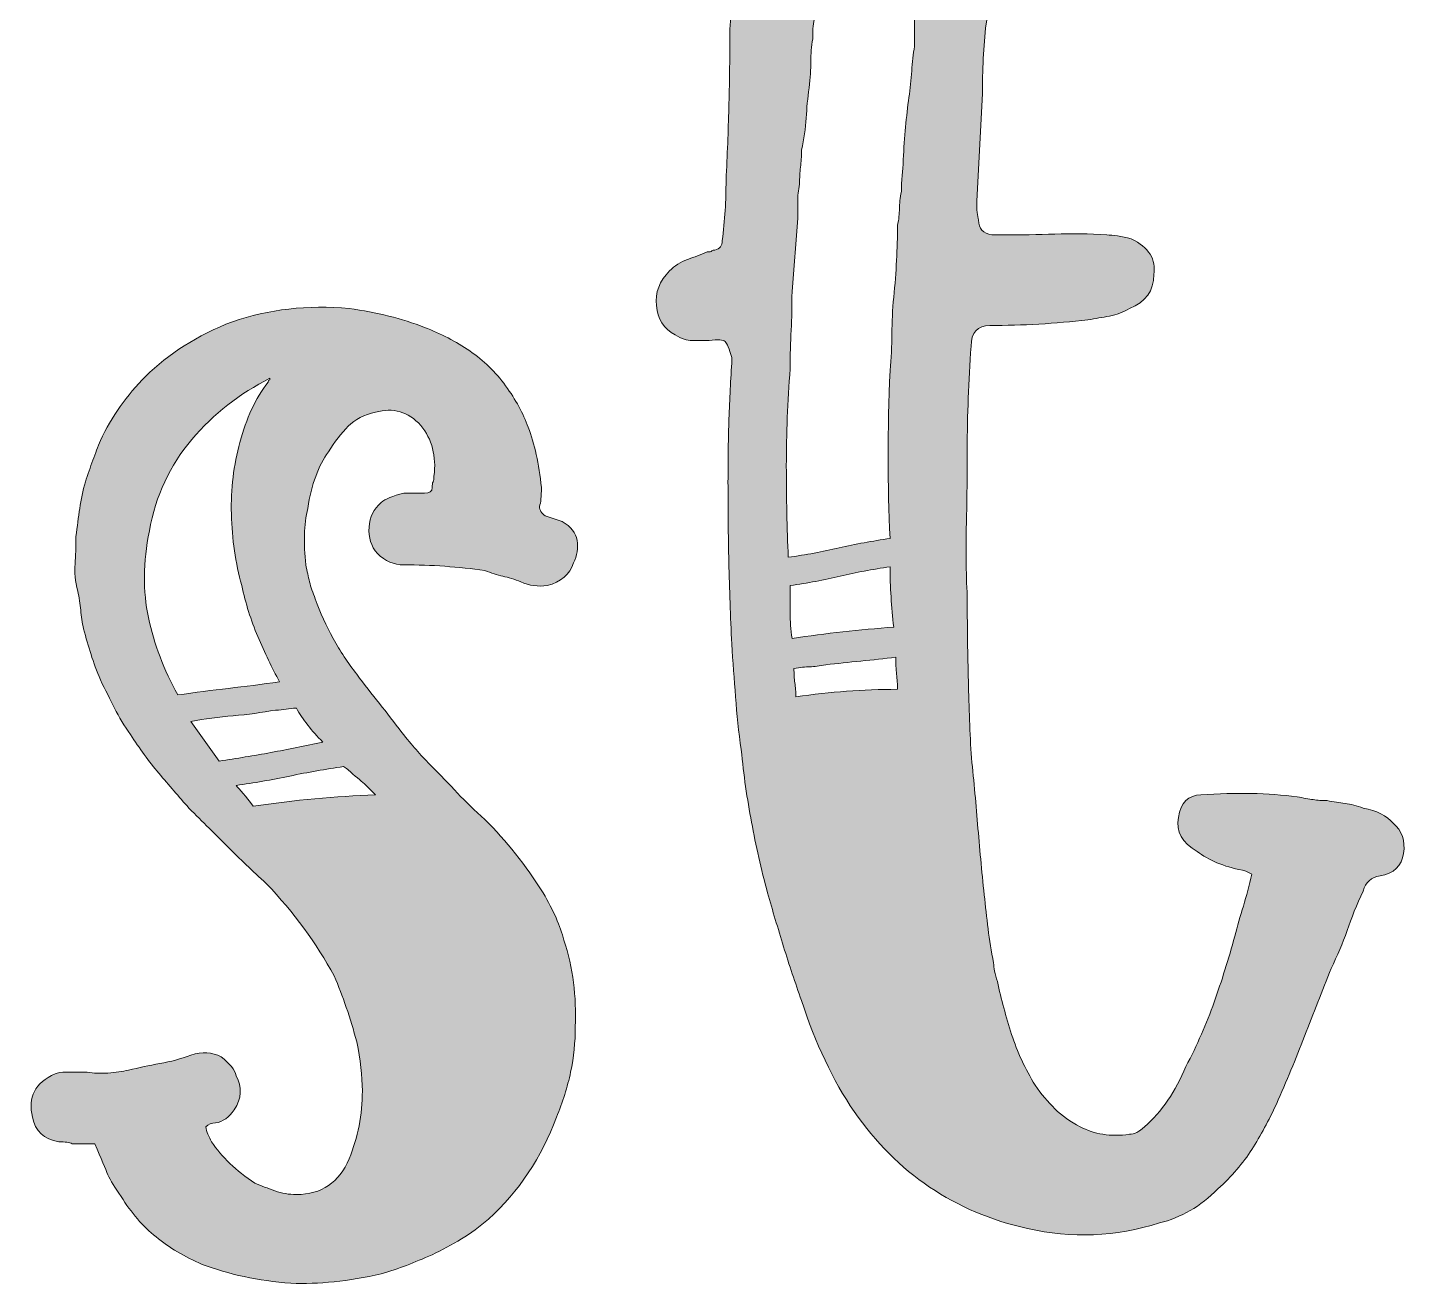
# Model space of a CAD drawing. Header units: inches. Extents: x 177 to 903, y -938 to -141.
# Drawn here: x 381.9 to 493.6, y -587.3 to -485.5 of the extents above; entities that cross this region are included whole.
import ezdxf

# ---------------------------------------------------------------- set-up
doc = ezdxf.new("R2010")
doc.units = ezdxf.units.IN
doc.header["$MEASUREMENT"] = 0
doc.layers.add('Layer 1', color=7, linetype='Continuous')

# ---------------------------------------------------------------- blocks, each defined once
blk = doc.blocks.new('block 3')
at = {"layer": 'Layer 1', "true_color": 0xffffff}
h = blk.add_hatch(color=7, dxfattribs=at)
h.dxf.hatch_style = 2
edge = h.paths.add_edge_path()
edge.add_spline(control_points=[(490.16, -548.74), (491.27, -548.94), (492.09, -549.35), (492.6, -549.96), (493.31, -550.57), (493.59, -551.39), (493.44, -552.41), (493.29, -553.43), (492.65, -554.04), (491.53, -554.24), (490.82, -554.34), (490.36, -554.75), (490.16, -555.46), (489.64, -556.58), (489.21, -557.65), (488.86, -558.67), (488.5, -559.69), (488.07, -560.71), (487.56, -561.73), (486.84, -563.56), (486.13, -565.39), (485.42, -567.23), (484.7, -569.06), (483.94, -570.9), (483.13, -572.73), (482.51, -574.05), (481.85, -575.28), (481.14, -576.4), (480.43, -577.52), (479.51, -578.59), (478.39, -579.61), (476.96, -581.03), (475.38, -581.95), (473.65, -582.36), (470.08, -583.48), (466.52, -583.63), (462.95, -582.82), (457.04, -581.49), (452.36, -578.33), (448.9, -573.34), (447.16, -570.8), (445.74, -567.79), (444.62, -564.32), (444.11, -562.9), (443.62, -561.45), (443.17, -559.97), (442.71, -558.49), (442.27, -557.04), (441.87, -555.61), (441.35, -553.68), (440.92, -551.77), (440.57, -549.88), (440.21, -548), (439.93, -546.04), (439.73, -544), (439.52, -542.57), (439.37, -541.15), (439.27, -539.72), (439.16, -538.3), (439.06, -536.87), (438.96, -535.44), (438.86, -533.2), (438.78, -530.99), (438.73, -528.8), (438.68, -526.61), (438.66, -524.44), (438.66, -522.3), (438.66, -520.67), (438.68, -519.07), (438.73, -517.49), (438.78, -515.91), (438.86, -514.3), (438.96, -512.67), (438.96, -512.67), (438.96, -512.21), (438.96, -512.21), (438.76, -511.5), (438.58, -511.07), (438.43, -510.92), (438.27, -510.76), (437.84, -510.74), (437.13, -510.84), (436.62, -510.84), (436.16, -510.84), (435.75, -510.84), (435.35, -510.84), (434.89, -510.69), (434.38, -510.38), (433.46, -509.87), (432.95, -509.08), (432.85, -508.01), (432.75, -506.94), (433.1, -506), (433.92, -505.19), (434.33, -504.78), (434.81, -504.47), (435.37, -504.27), (435.93, -504.07), (436.47, -503.86), (436.98, -503.66), (437.18, -503.66), (437.31, -503.63), (437.36, -503.58), (437.41, -503.53), (437.48, -503.51), (437.59, -503.51), (437.99, -503.4), (438.2, -503.15), (438.2, -502.74), (438.3, -501.93), (438.38, -501.11), (438.43, -500.29), (438.48, -499.48), (438.5, -498.67), (438.5, -497.85), (438.6, -495.81), (438.68, -493.85), (438.73, -491.97), (438.78, -490.08), (438.81, -488.12), (438.81, -486.08), (438.81, -485.57), (438.83, -485.12), (438.89, -484.71), (438.94, -484.3), (439.01, -483.84), (439.12, -483.33), (439.12, -482.82), (439.09, -482.52), (439.04, -482.42), (438.99, -482.32), (438.71, -482.16), (438.2, -481.96), (437.79, -481.76), (437.48, -481.55), (437.28, -481.35), (436.77, -481.14), (436.52, -480.89), (436.52, -480.58), (436.31, -479.77), (436.19, -478.98), (436.13, -478.21), (436.08, -477.45), (436.26, -476.66), (436.67, -475.85), (437.08, -474.93), (437.89, -474.42), (439.12, -474.32), (440.54, -474.22), (441.99, -474.06), (443.47, -473.86), (444.95, -473.66), (446.4, -473.45), (447.83, -473.25), (448.84, -473.04), (449.86, -472.89), (450.88, -472.79), (451.9, -472.69), (452.97, -472.54), (454.09, -472.33), (454.8, -472.13), (455.49, -472), (456.15, -471.95), (456.82, -471.9), (457.5, -471.82), (458.22, -471.72), (458.83, -471.72), (459.46, -471.72), (460.13, -471.72), (460.79, -471.72), (461.43, -471.67), (462.04, -471.57), (463.67, -471.57), (464.58, -472.48), (464.79, -474.32), (464.79, -475.13), (464.74, -475.74), (464.63, -476.15), (464.23, -477.48), (463.21, -478.24), (461.58, -478.44), (461.07, -478.55), (460.79, -478.65), (460.74, -478.75), (460.69, -478.85), (460.61, -479.16), (460.51, -479.67), (460.51, -479.67), (459.59, -485.17), (459.59, -485.17), (459.49, -486.08), (459.41, -487.03), (459.36, -487.99), (459.31, -488.96), (459.29, -489.9), (459.29, -490.82), (459.29, -490.82), (458.83, -499.53), (458.83, -499.53), (458.83, -500.25), (458.88, -500.75), (458.98, -501.06), (458.98, -501.77), (459.34, -502.18), (460.05, -502.28), (460.05, -502.28), (460.97, -502.28), (460.97, -502.28), (462.39, -502.28), (463.79, -502.26), (465.17, -502.21), (466.55, -502.16), (467.94, -502.18), (469.37, -502.28), (469.88, -502.28), (470.54, -502.38), (471.36, -502.59), (472.78, -503.3), (473.4, -504.27), (473.19, -505.49), (473.19, -506.82), (472.53, -507.73), (471.21, -508.24), (470.7, -508.55), (470.16, -508.75), (469.6, -508.85), (469.04, -508.96), (468.46, -509.06), (467.84, -509.16), (465.19, -509.46), (462.55, -509.62), (459.9, -509.62), (458.88, -509.62), (458.37, -510.18), (458.37, -511.3), (458.27, -512.73), (458.19, -514.13), (458.14, -515.5), (458.09, -516.88), (458.06, -518.28), (458.06, -519.7), (458.06, -521.74), (458.04, -523.73), (457.99, -525.66), (457.93, -527.6), (457.96, -529.59), (458.06, -531.62), (458.06, -533.76), (458.09, -535.9), (458.14, -538.04), (458.19, -540.18), (458.27, -542.27), (458.37, -544.31), (458.57, -546.24), (458.75, -548.15), (458.9, -550.04), (459.06, -551.92), (459.23, -553.83), (459.44, -555.77), (459.54, -556.68), (459.64, -557.6), (459.75, -558.52), (459.85, -559.43), (460, -560.35), (460.2, -561.27), (460.2, -561.68), (460.3, -562.19), (460.51, -562.8), (460.81, -564.22), (461.2, -565.65), (461.66, -567.08), (462.11, -568.5), (462.75, -569.88), (463.57, -571.2), (464.07, -571.92), (464.61, -572.55), (465.17, -573.11), (465.73, -573.67), (466.42, -574.16), (467.23, -574.56), (468.35, -575.18), (469.68, -575.38), (471.21, -575.18), (471.61, -575.18), (472.02, -574.97), (472.43, -574.56), (473.85, -573.34), (474.97, -571.71), (475.79, -569.67), (476.71, -567.94), (477.47, -566.21), (478.08, -564.48), (478.69, -562.75), (479.25, -560.96), (479.76, -559.13), (479.97, -558.31), (480.2, -557.5), (480.45, -556.68), (480.7, -555.87), (480.93, -555), (481.14, -554.09), (480.73, -553.88), (480.47, -553.78), (480.37, -553.78), (478.85, -553.47), (477.62, -552.97), (476.71, -552.25), (475.49, -551.54), (474.97, -550.62), (475.18, -549.5), (475.38, -548.28), (475.99, -547.67), (477.01, -547.67), (479.86, -547.46), (482.46, -547.52), (484.81, -547.82), (485.32, -547.92), (485.75, -548), (486.11, -548.05), (486.46, -548.1), (486.84, -548.13), (487.25, -548.13), (487.76, -548.23), (488.24, -548.31), (488.7, -548.36), (489.16, -548.41), (489.64, -548.53), (490.16, -548.74)], knot_values=[0, 0, 0, 0, 1, 1, 1, 2, 2, 2, 3, 3, 3, 4, 4, 4, 5, 5, 5, 6, 6, 6, 7, 7, 7, 8, 8, 8, 9, 9, 9, 10, 10, 10, 11, 11, 11, 12, 12, 12, 13, 13, 13, 14, 14, 14, 15, 15, 15, 16, 16, 16, 17, 17, 17, 18, 18, 18, 19, 19, 19, 20, 20, 20, 21, 21, 21, 22, 22, 22, 23, 23, 23, 24, 24, 24, 25, 25, 25, 26, 26, 26, 27, 27, 27, 28, 28, 28, 29, 29, 29, 30, 30, 30, 31, 31, 31, 32, 32, 32, 33, 33, 33, 34, 34, 34, 35, 35, 35, 36, 36, 36, 37, 37, 37, 38, 38, 38, 39, 39, 39, 40, 40, 40, 41, 41, 41, 42, 42, 42, 43, 43, 43, 44, 44, 44, 45, 45, 45, 46, 46, 46, 47, 47, 47, 48, 48, 48, 49, 49, 49, 50, 50, 50, 51, 51, 51, 52, 52, 52, 53, 53, 53, 54, 54, 54, 55, 55, 55, 56, 56, 56, 57, 57, 57, 58, 58, 58, 59, 59, 59, 60, 60, 60, 61, 61, 61, 62, 62, 62, 63, 63, 63, 64, 64, 64, 65, 65, 65, 66, 66, 66, 67, 67, 67, 68, 68, 68, 69, 69, 69, 70, 70, 70, 71, 71, 71, 72, 72, 72, 73, 73, 73, 74, 74, 74, 75, 75, 75, 76, 76, 76, 77, 77, 77, 78, 78, 78, 79, 79, 79, 80, 80, 80, 81, 81, 81, 82, 82, 82, 83, 83, 83, 84, 84, 84, 85, 85, 85, 86, 86, 86, 87, 87, 87, 88, 88, 88, 89, 89, 89, 90, 90, 90, 91, 91, 91, 92, 92, 92, 93, 93, 93, 94, 94, 94, 95, 95, 95, 96, 96, 96, 97, 97, 97, 98, 98, 98, 99, 99, 99, 100, 100, 100, 101, 101, 101, 102, 102, 102, 103, 103, 103, 104, 104, 104, 105, 105, 105, 106, 106, 106, 107, 107, 107, 108, 108, 108, 109, 109, 109, 109], degree=3, periodic=1)
edge = h.paths.add_edge_path()
edge.add_spline(control_points=[(453.94, -480.89), (453.94, -480.89), (450.27, -480.89), (450.27, -480.89), (449.45, -480.99), (448.69, -481.09), (447.98, -481.19), (447.26, -481.3), (446.5, -481.45), (445.69, -481.65), (445.69, -481.65), (445.69, -483.33), (445.69, -483.33), (445.69, -483.33), (445.69, -484.71), (445.69, -484.71), (445.58, -485.02), (445.53, -485.57), (445.53, -486.39), (445.43, -487), (445.38, -487.61), (445.38, -488.22), (445.38, -488.84), (445.33, -489.55), (445.23, -490.36), (445.12, -491.18), (445.05, -491.99), (445, -492.81), (444.95, -493.63), (444.82, -494.49), (444.62, -495.41), (444.62, -495.92), (444.59, -496.38), (444.54, -496.78), (444.49, -497.19), (444.46, -497.65), (444.46, -498.16), (444.36, -498.67), (444.31, -499.13), (444.31, -499.53), (444.31, -499.94), (444.31, -500.4), (444.31, -500.91), (444.31, -500.91), (443.85, -506.87), (443.85, -506.87), (443.85, -507.99), (443.83, -509.03), (443.78, -510), (443.72, -510.97), (443.7, -512.01), (443.7, -513.13), (443.49, -515.78), (443.39, -518.4), (443.39, -521), (443.39, -523.6), (443.44, -526.07), (443.55, -528.41), (444.97, -528.21), (446.35, -527.95), (447.67, -527.65), (449, -527.34), (450.37, -527.09), (451.8, -526.88), (451.59, -522.61), (451.59, -518.07), (451.8, -513.28), (451.9, -512.27), (451.95, -511.27), (451.95, -510.31), (451.95, -509.34), (452, -508.35), (452.1, -507.33), (452.2, -506.31), (452.28, -505.31), (452.33, -504.34), (452.38, -503.38), (452.41, -502.44), (452.41, -501.52), (452.51, -501.01), (452.56, -500.55), (452.56, -500.14), (452.56, -499.74), (452.61, -499.28), (452.72, -498.77), (452.72, -498.26), (452.74, -497.8), (452.79, -497.39), (452.84, -496.99), (452.87, -496.58), (452.87, -496.17), (452.97, -494.34), (453.12, -492.65), (453.33, -491.13), (453.43, -490.41), (453.5, -489.7), (453.56, -488.99), (453.61, -488.28), (453.68, -487.61), (453.79, -487), (453.79, -487), (453.79, -485.17), (453.79, -485.17), (453.79, -484.86), (453.81, -484.58), (453.86, -484.33), (453.91, -484.07), (453.94, -483.84), (453.94, -483.64), (453.94, -483.64), (453.94, -480.89), (453.94, -480.89)], knot_values=[0, 0, 0, 0, 1, 1, 1, 2, 2, 2, 3, 3, 3, 4, 4, 4, 5, 5, 5, 6, 6, 6, 7, 7, 7, 8, 8, 8, 9, 9, 9, 10, 10, 10, 11, 11, 11, 12, 12, 12, 13, 13, 13, 14, 14, 14, 15, 15, 15, 16, 16, 16, 17, 17, 17, 18, 18, 18, 19, 19, 19, 20, 20, 20, 21, 21, 21, 22, 22, 22, 23, 23, 23, 24, 24, 24, 25, 25, 25, 26, 26, 26, 27, 27, 27, 28, 28, 28, 29, 29, 29, 30, 30, 30, 31, 31, 31, 32, 32, 32, 33, 33, 33, 34, 34, 34, 35, 35, 35, 36, 36, 36, 37, 37, 37, 37], degree=3, periodic=1)
edge = h.paths.add_edge_path()
edge.add_spline(control_points=[(443.7, -530.7), (443.7, -531.52), (443.7, -532.26), (443.7, -532.92), (443.7, -533.59), (443.75, -534.27), (443.85, -534.98), (446.6, -534.58), (449.35, -534.27), (452.1, -534.07), (452, -533.25), (451.93, -532.44), (451.88, -531.62), (451.82, -530.81), (451.8, -529.99), (451.8, -529.18), (450.37, -529.38), (449.02, -529.64), (447.75, -529.94), (446.47, -530.25), (445.12, -530.5), (443.7, -530.7)], knot_values=[0, 0, 0, 0, 1, 1, 1, 2, 2, 2, 3, 3, 3, 4, 4, 4, 5, 5, 5, 6, 6, 6, 7, 7, 7, 7], degree=3, periodic=1)
edge = h.paths.add_edge_path()
edge.add_spline(control_points=[(444.16, -539.72), (445.58, -539.52), (446.96, -539.37), (448.28, -539.26), (449.61, -539.16), (450.98, -539.11), (452.41, -539.11), (452.41, -538.71), (452.38, -538.3), (452.33, -537.89), (452.28, -537.48), (452.26, -537.02), (452.26, -536.51), (451.34, -536.62), (450.4, -536.72), (449.43, -536.82), (448.46, -536.92), (447.52, -537.02), (446.6, -537.12), (446.09, -537.23), (445.66, -537.28), (445.3, -537.28), (444.95, -537.28), (444.51, -537.33), (444.01, -537.43), (444.01, -537.84), (444.03, -538.22), (444.08, -538.58), (444.13, -538.93), (444.16, -539.32), (444.16, -539.72)], knot_values=[0, 0, 0, 0, 1, 1, 1, 2, 2, 2, 3, 3, 3, 4, 4, 4, 5, 5, 5, 6, 6, 6, 7, 7, 7, 8, 8, 8, 9, 9, 9, 10, 10, 10, 10], degree=3, periodic=1)
h = blk.add_hatch(color=7, dxfattribs=at)
h.dxf.hatch_style = 2
edge = h.paths.add_edge_path()
edge.add_spline(control_points=[(384.41, -575.78), (383.19, -575.58), (382.47, -574.92), (382.27, -573.8), (381.86, -572.17), (382.47, -571), (384.1, -570.28), (384.31, -570.18), (384.61, -570.13), (385.02, -570.13), (385.02, -570.13), (386.7, -570.13), (386.7, -570.13), (387.21, -570.23), (387.77, -570.26), (388.38, -570.21), (388.99, -570.16), (389.55, -570.08), (390.06, -569.98), (390.88, -569.78), (391.72, -569.6), (392.59, -569.44), (393.45, -569.29), (394.29, -569.06), (395.11, -568.76), (396.02, -568.45), (396.84, -568.5), (397.55, -568.91), (398.26, -569.42), (398.67, -569.93), (398.77, -570.44), (399.28, -571.35), (399.23, -572.27), (398.62, -573.19), (398.21, -573.8), (397.7, -574.16), (397.09, -574.26), (396.79, -574.26), (396.53, -574.36), (396.33, -574.56), (396.33, -574.77), (396.38, -574.97), (396.48, -575.18), (396.58, -575.38), (396.68, -575.58), (396.79, -575.78), (397.6, -577.01), (398.77, -578.13), (400.3, -579.15), (400.81, -579.35), (401.35, -579.55), (401.91, -579.76), (402.47, -579.96), (403.05, -580.06), (403.66, -580.06), (405.7, -580.06), (407.13, -579.09), (407.94, -577.16), (408.65, -575.43), (409.01, -573.6), (409.01, -571.66), (409.01, -570.44), (408.86, -569.12), (408.55, -567.69), (408.04, -565.75), (407.43, -563.97), (406.72, -562.34), (405.29, -559.69), (403.46, -557.2), (401.22, -554.85), (400.1, -553.83), (399.05, -552.84), (398.09, -551.87), (397.12, -550.9), (396.07, -549.86), (394.95, -548.74), (394.14, -547.82), (393.32, -546.88), (392.51, -545.91), (391.69, -544.94), (390.93, -543.9), (390.22, -542.78), (389.71, -542.07), (389.27, -541.35), (388.92, -540.64), (388.56, -539.93), (388.18, -539.16), (387.77, -538.35), (387.47, -537.63), (387.21, -536.95), (387.01, -536.28), (386.8, -535.62), (386.6, -534.93), (386.4, -534.22), (386.29, -533.71), (386.22, -533.2), (386.17, -532.69), (386.11, -532.18), (386.04, -531.67), (385.94, -531.16), (385.73, -530.35), (385.66, -529.61), (385.71, -528.95), (385.76, -528.29), (385.78, -527.55), (385.78, -526.73), (385.89, -525.92), (385.99, -525.15), (386.09, -524.44), (386.19, -523.73), (386.34, -523.02), (386.55, -522.3), (386.75, -521.69), (386.95, -521.1), (387.16, -520.54), (387.36, -519.99), (387.57, -519.45), (387.77, -518.94), (388.69, -517), (389.91, -515.27), (391.44, -513.74), (393.27, -511.91), (395.62, -510.43), (398.47, -509.31), (401.42, -508.3), (404.58, -507.94), (407.94, -508.24), (410.18, -508.55), (412.22, -509.06), (414.06, -509.77), (415.38, -510.28), (416.6, -510.92), (417.72, -511.68), (418.84, -512.44), (419.81, -513.39), (420.63, -514.51), (421.44, -515.63), (422.05, -516.75), (422.46, -517.87), (422.97, -519.2), (423.32, -520.82), (423.53, -522.76), (423.53, -523.47), (423.48, -523.98), (423.38, -524.29), (423.38, -524.59), (423.53, -524.85), (423.84, -525.05), (423.84, -525.05), (425.21, -525.51), (425.21, -525.51), (425.92, -525.92), (426.33, -526.43), (426.43, -527.04), (426.53, -527.65), (426.43, -528.26), (426.13, -528.87), (425.82, -529.79), (425.11, -530.4), (423.99, -530.7), (423.27, -530.81), (422.56, -530.7), (421.85, -530.4), (421.34, -530.2), (420.86, -530.04), (420.4, -529.94), (419.94, -529.84), (419.45, -529.69), (418.95, -529.48), (416.81, -529.18), (414.61, -529.02), (412.37, -529.02), (411.56, -529.02), (410.85, -528.72), (410.23, -528.11), (409.72, -527.5), (409.49, -526.79), (409.55, -525.97), (409.6, -525.15), (409.93, -524.49), (410.54, -523.98), (410.85, -523.68), (411.46, -523.42), (412.37, -523.22), (412.37, -523.22), (414.06, -523.22), (414.06, -523.22), (414.46, -523.22), (414.67, -523.06), (414.67, -522.76), (414.67, -522.56), (414.69, -522.4), (414.74, -522.3), (414.79, -522.2), (414.82, -522.05), (414.82, -521.84), (415.02, -520.21), (414.67, -518.84), (413.75, -517.72), (412.73, -516.6), (411.51, -516.24), (410.08, -516.65), (409.17, -516.85), (408.43, -517.23), (407.87, -517.79), (407.3, -518.35), (406.77, -519.04), (406.26, -519.86), (405.45, -520.98), (404.89, -522.51), (404.58, -524.44), (404.28, -525.77), (404.22, -527.29), (404.43, -529.02), (404.53, -529.54), (404.63, -529.99), (404.73, -530.4), (404.83, -530.81), (404.99, -531.27), (405.19, -531.78), (405.6, -532.9), (406.08, -533.97), (406.64, -534.98), (407.2, -536), (407.84, -536.97), (408.55, -537.89), (409.17, -538.71), (409.78, -539.49), (410.39, -540.26), (411, -541.02), (411.61, -541.81), (412.22, -542.62), (412.63, -543.14), (413.01, -543.59), (413.37, -544), (413.72, -544.41), (414.11, -544.82), (414.51, -545.22), (415.33, -546.04), (416.07, -546.8), (416.73, -547.52), (417.39, -548.23), (418.13, -548.94), (418.95, -549.65), (420.68, -551.39), (422.25, -553.38), (423.68, -555.61), (424.5, -557.04), (425.06, -558.31), (425.36, -559.43), (426.08, -561.68), (426.38, -564.02), (426.28, -566.46), (426.28, -567.69), (426.15, -568.91), (425.9, -570.13), (425.64, -571.35), (425.26, -572.58), (424.75, -573.8), (423.53, -577.06), (421.7, -579.81), (419.25, -582.05), (418.54, -582.66), (417.8, -583.2), (417.04, -583.66), (416.27, -584.11), (415.48, -584.55), (414.67, -584.95), (413.95, -585.26), (413.26, -585.54), (412.6, -585.8), (411.94, -586.05), (411.25, -586.28), (410.54, -586.48), (407.89, -587.09), (405.45, -587.35), (403.21, -587.25), (400.56, -587.04), (398.16, -586.53), (396.02, -585.72), (394.6, -585.11), (393.35, -584.37), (392.28, -583.5), (391.21, -582.64), (390.27, -581.54), (389.45, -580.22), (388.94, -579.5), (388.59, -578.92), (388.38, -578.46), (388.18, -578), (387.82, -577.16), (387.31, -575.94), (387.31, -575.94), (385.48, -575.94), (385.48, -575.94), (385.27, -575.84), (384.92, -575.78), (384.41, -575.78)], knot_values=[0, 0, 0, 0, 1, 1, 1, 2, 2, 2, 3, 3, 3, 4, 4, 4, 5, 5, 5, 6, 6, 6, 7, 7, 7, 8, 8, 8, 9, 9, 9, 10, 10, 10, 11, 11, 11, 12, 12, 12, 13, 13, 13, 14, 14, 14, 15, 15, 15, 16, 16, 16, 17, 17, 17, 18, 18, 18, 19, 19, 19, 20, 20, 20, 21, 21, 21, 22, 22, 22, 23, 23, 23, 24, 24, 24, 25, 25, 25, 26, 26, 26, 27, 27, 27, 28, 28, 28, 29, 29, 29, 30, 30, 30, 31, 31, 31, 32, 32, 32, 33, 33, 33, 34, 34, 34, 35, 35, 35, 36, 36, 36, 37, 37, 37, 38, 38, 38, 39, 39, 39, 40, 40, 40, 41, 41, 41, 42, 42, 42, 43, 43, 43, 44, 44, 44, 45, 45, 45, 46, 46, 46, 47, 47, 47, 48, 48, 48, 49, 49, 49, 50, 50, 50, 51, 51, 51, 52, 52, 52, 53, 53, 53, 54, 54, 54, 55, 55, 55, 56, 56, 56, 57, 57, 57, 58, 58, 58, 59, 59, 59, 60, 60, 60, 61, 61, 61, 62, 62, 62, 63, 63, 63, 64, 64, 64, 65, 65, 65, 66, 66, 66, 67, 67, 67, 68, 68, 68, 69, 69, 69, 70, 70, 70, 71, 71, 71, 72, 72, 72, 73, 73, 73, 74, 74, 74, 75, 75, 75, 76, 76, 76, 77, 77, 77, 78, 78, 78, 79, 79, 79, 80, 80, 80, 81, 81, 81, 82, 82, 82, 83, 83, 83, 84, 84, 84, 85, 85, 85, 86, 86, 86, 87, 87, 87, 88, 88, 88, 89, 89, 89, 90, 90, 90, 91, 91, 91, 92, 92, 92, 93, 93, 93, 94, 94, 94, 95, 95, 95, 96, 96, 96, 97, 97, 97, 98, 98, 98, 99, 99, 99, 99], degree=3, periodic=1)
edge = h.paths.add_edge_path()
edge.add_spline(control_points=[(394.04, -539.57), (395.46, -539.37), (396.84, -539.19), (398.16, -539.03), (399.49, -538.88), (400.86, -538.71), (402.29, -538.5), (401.68, -537.38), (401.09, -536.16), (400.53, -534.83), (399.97, -533.51), (399.54, -532.13), (399.23, -530.7), (398.72, -528.87), (398.44, -526.94), (398.39, -524.9), (398.34, -522.86), (398.57, -520.93), (399.08, -519.09), (399.59, -517.16), (400.35, -515.53), (401.37, -514.2), (401.37, -514.1), (401.4, -514.05), (401.45, -514.05), (401.5, -514.05), (401.52, -514), (401.52, -513.9), (399.08, -515.12), (396.96, -516.78), (395.18, -518.86), (393.4, -520.95), (392.25, -523.42), (391.74, -526.27), (391.23, -528.82), (391.21, -531.16), (391.67, -533.3), (392.13, -535.44), (392.91, -537.53), (394.04, -539.57)], knot_values=[0, 0, 0, 0, 1, 1, 1, 2, 2, 2, 3, 3, 3, 4, 4, 4, 5, 5, 5, 6, 6, 6, 7, 7, 7, 8, 8, 8, 9, 9, 9, 10, 10, 10, 11, 11, 11, 12, 12, 12, 13, 13, 13, 13], degree=3, periodic=1)
edge = h.paths.add_edge_path()
edge.add_spline(control_points=[(397.4, -544.92), (398.82, -544.71), (400.23, -544.49), (401.6, -544.23), (402.98, -543.98), (404.38, -543.69), (405.8, -543.39), (404.89, -542.47), (404.17, -541.55), (403.66, -540.64), (403.36, -540.64), (403.08, -540.66), (402.82, -540.72), (402.57, -540.77), (402.29, -540.79), (401.98, -540.79), (400.86, -541), (399.71, -541.15), (398.54, -541.25), (397.37, -541.35), (396.23, -541.51), (395.11, -541.71), (395.11, -541.71), (397.4, -544.92), (397.4, -544.92)], knot_values=[0, 0, 0, 0, 1, 1, 1, 2, 2, 2, 3, 3, 3, 4, 4, 4, 5, 5, 5, 6, 6, 6, 7, 7, 7, 8, 8, 8, 8], degree=3, periodic=1)
edge = h.paths.add_edge_path()
edge.add_spline(control_points=[(400.15, -548.59), (403.51, -548.08), (406.82, -547.77), (410.08, -547.67), (409.88, -547.46), (409.65, -547.24), (409.39, -546.98), (409.14, -546.73), (408.76, -546.39), (408.25, -545.99), (407.94, -545.68), (407.69, -545.48), (407.48, -545.37), (406.06, -545.58), (404.61, -545.83), (403.13, -546.14), (401.65, -546.45), (400.2, -546.7), (398.77, -546.9), (399.08, -547.21), (399.54, -547.77), (400.15, -548.59)], knot_values=[0, 0, 0, 0, 1, 1, 1, 2, 2, 2, 3, 3, 3, 4, 4, 4, 5, 5, 5, 6, 6, 6, 7, 7, 7, 7], degree=3, periodic=1)
at = {"layer": 'Layer 1', "lineweight": 0}
for points, knots in [([(490.16, -548.74), (491.27, -548.94), (492.09, -549.35), (492.6, -549.96), (493.31, -550.57), (493.59, -551.39), (493.44, -552.41), (493.29, -553.43), (492.65, -554.04), (491.53, -554.24), (490.82, -554.34), (490.36, -554.75), (490.16, -555.46), (489.64, -556.58), (489.21, -557.65), (488.86, -558.67), (488.5, -559.69), (488.07, -560.71), (487.56, -561.73), (486.84, -563.56), (486.13, -565.39), (485.42, -567.23), (484.7, -569.06), (483.94, -570.9), (483.13, -572.73), (482.51, -574.05), (481.85, -575.28), (481.14, -576.4), (480.43, -577.52), (479.51, -578.59), (478.39, -579.61), (476.96, -581.03), (475.38, -581.95), (473.65, -582.36), (470.08, -583.48), (466.52, -583.63), (462.95, -582.82), (457.04, -581.49), (452.36, -578.33), (448.9, -573.34), (447.16, -570.8), (445.74, -567.79), (444.62, -564.32), (444.11, -562.9), (443.62, -561.45), (443.17, -559.97), (442.71, -558.49), (442.27, -557.04), (441.87, -555.61), (441.35, -553.68), (440.92, -551.77), (440.57, -549.88), (440.21, -548), (439.93, -546.04), (439.73, -544), (439.52, -542.57), (439.37, -541.15), (439.27, -539.72), (439.16, -538.3), (439.06, -536.87), (438.96, -535.44), (438.86, -533.2), (438.78, -530.99), (438.73, -528.8), (438.68, -526.61), (438.66, -524.44), (438.66, -522.3), (438.66, -520.67), (438.68, -519.07), (438.73, -517.49), (438.78, -515.91), (438.86, -514.3), (438.96, -512.67), (438.96, -512.67), (438.96, -512.21), (438.96, -512.21), (438.76, -511.5), (438.58, -511.07), (438.43, -510.92), (438.27, -510.76), (437.84, -510.74), (437.13, -510.84), (436.62, -510.84), (436.16, -510.84), (435.75, -510.84), (435.35, -510.84), (434.89, -510.69), (434.38, -510.38), (433.46, -509.87), (432.95, -509.08), (432.85, -508.01), (432.75, -506.94), (433.1, -506), (433.92, -505.19), (434.33, -504.78), (434.81, -504.47), (435.37, -504.27), (435.93, -504.07), (436.47, -503.86), (436.98, -503.66), (437.18, -503.66), (437.31, -503.63), (437.36, -503.58), (437.41, -503.53), (437.48, -503.51), (437.59, -503.51), (437.99, -503.4), (438.2, -503.15), (438.2, -502.74), (438.3, -501.93), (438.38, -501.11), (438.43, -500.29), (438.48, -499.48), (438.5, -498.67), (438.5, -497.85), (438.6, -495.81), (438.68, -493.85), (438.73, -491.97), (438.78, -490.08), (438.81, -488.12), (438.81, -486.08), (438.81, -485.57), (438.83, -485.12), (438.89, -484.71), (438.94, -484.3), (439.01, -483.84), (439.12, -483.33), (439.12, -482.82), (439.09, -482.52), (439.04, -482.42), (438.99, -482.32), (438.71, -482.16), (438.2, -481.96), (437.79, -481.76), (437.48, -481.55), (437.28, -481.35), (436.77, -481.14), (436.52, -480.89), (436.52, -480.58), (436.31, -479.77), (436.19, -478.98), (436.13, -478.21), (436.08, -477.45), (436.26, -476.66), (436.67, -475.85), (437.08, -474.93), (437.89, -474.42), (439.12, -474.32), (440.54, -474.22), (441.99, -474.06), (443.47, -473.86), (444.95, -473.66), (446.4, -473.45), (447.83, -473.25), (448.84, -473.04), (449.86, -472.89), (450.88, -472.79), (451.9, -472.69), (452.97, -472.54), (454.09, -472.33), (454.8, -472.13), (455.49, -472), (456.15, -471.95), (456.82, -471.9), (457.5, -471.82), (458.22, -471.72), (458.83, -471.72), (459.46, -471.72), (460.13, -471.72), (460.79, -471.72), (461.43, -471.67), (462.04, -471.57), (463.67, -471.57), (464.58, -472.48), (464.79, -474.32), (464.79, -475.13), (464.74, -475.74), (464.63, -476.15), (464.23, -477.48), (463.21, -478.24), (461.58, -478.44), (461.07, -478.55), (460.79, -478.65), (460.74, -478.75), (460.69, -478.85), (460.61, -479.16), (460.51, -479.67), (460.51, -479.67), (459.59, -485.17), (459.59, -485.17), (459.49, -486.08), (459.41, -487.03), (459.36, -487.99), (459.31, -488.96), (459.29, -489.9), (459.29, -490.82), (459.29, -490.82), (458.83, -499.53), (458.83, -499.53), (458.83, -500.25), (458.88, -500.75), (458.98, -501.06), (458.98, -501.77), (459.34, -502.18), (460.05, -502.28), (460.05, -502.28), (460.97, -502.28), (460.97, -502.28), (462.39, -502.28), (463.79, -502.26), (465.17, -502.21), (466.55, -502.16), (467.94, -502.18), (469.37, -502.28), (469.88, -502.28), (470.54, -502.38), (471.36, -502.59), (472.78, -503.3), (473.4, -504.27), (473.19, -505.49), (473.19, -506.82), (472.53, -507.73), (471.21, -508.24), (470.7, -508.55), (470.16, -508.75), (469.6, -508.85), (469.04, -508.96), (468.46, -509.06), (467.84, -509.16), (465.19, -509.46), (462.55, -509.62), (459.9, -509.62), (458.88, -509.62), (458.37, -510.18), (458.37, -511.3), (458.27, -512.73), (458.19, -514.13), (458.14, -515.5), (458.09, -516.88), (458.06, -518.28), (458.06, -519.7), (458.06, -521.74), (458.04, -523.73), (457.99, -525.66), (457.93, -527.6), (457.96, -529.59), (458.06, -531.62), (458.06, -533.76), (458.09, -535.9), (458.14, -538.04), (458.19, -540.18), (458.27, -542.27), (458.37, -544.31), (458.57, -546.24), (458.75, -548.15), (458.9, -550.04), (459.06, -551.92), (459.23, -553.83), (459.44, -555.77), (459.54, -556.68), (459.64, -557.6), (459.75, -558.52), (459.85, -559.43), (460, -560.35), (460.2, -561.27), (460.2, -561.68), (460.3, -562.19), (460.51, -562.8), (460.81, -564.22), (461.2, -565.65), (461.66, -567.08), (462.11, -568.5), (462.75, -569.88), (463.57, -571.2), (464.07, -571.92), (464.61, -572.55), (465.17, -573.11), (465.73, -573.67), (466.42, -574.16), (467.23, -574.56), (468.35, -575.18), (469.68, -575.38), (471.21, -575.18), (471.61, -575.18), (472.02, -574.97), (472.43, -574.56), (473.85, -573.34), (474.97, -571.71), (475.79, -569.67), (476.71, -567.94), (477.47, -566.21), (478.08, -564.48), (478.69, -562.75), (479.25, -560.96), (479.76, -559.13), (479.97, -558.31), (480.2, -557.5), (480.45, -556.68), (480.7, -555.87), (480.93, -555), (481.14, -554.09), (480.73, -553.88), (480.47, -553.78), (480.37, -553.78), (478.85, -553.47), (477.62, -552.97), (476.71, -552.25), (475.49, -551.54), (474.97, -550.62), (475.18, -549.5), (475.38, -548.28), (475.99, -547.67), (477.01, -547.67), (479.86, -547.46), (482.46, -547.52), (484.81, -547.82), (485.32, -547.92), (485.75, -548), (486.11, -548.05), (486.46, -548.1), (486.84, -548.13), (487.25, -548.13), (487.76, -548.23), (488.24, -548.31), (488.7, -548.36), (489.16, -548.41), (489.64, -548.53), (490.16, -548.74)], [0, 0, 0, 0, 1, 1, 1, 2, 2, 2, 3, 3, 3, 4, 4, 4, 5, 5, 5, 6, 6, 6, 7, 7, 7, 8, 8, 8, 9, 9, 9, 10, 10, 10, 11, 11, 11, 12, 12, 12, 13, 13, 13, 14, 14, 14, 15, 15, 15, 16, 16, 16, 17, 17, 17, 18, 18, 18, 19, 19, 19, 20, 20, 20, 21, 21, 21, 22, 22, 22, 23, 23, 23, 24, 24, 24, 25, 25, 25, 26, 26, 26, 27, 27, 27, 28, 28, 28, 29, 29, 29, 30, 30, 30, 31, 31, 31, 32, 32, 32, 33, 33, 33, 34, 34, 34, 35, 35, 35, 36, 36, 36, 37, 37, 37, 38, 38, 38, 39, 39, 39, 40, 40, 40, 41, 41, 41, 42, 42, 42, 43, 43, 43, 44, 44, 44, 45, 45, 45, 46, 46, 46, 47, 47, 47, 48, 48, 48, 49, 49, 49, 50, 50, 50, 51, 51, 51, 52, 52, 52, 53, 53, 53, 54, 54, 54, 55, 55, 55, 56, 56, 56, 57, 57, 57, 58, 58, 58, 59, 59, 59, 60, 60, 60, 61, 61, 61, 62, 62, 62, 63, 63, 63, 64, 64, 64, 65, 65, 65, 66, 66, 66, 67, 67, 67, 68, 68, 68, 69, 69, 69, 70, 70, 70, 71, 71, 71, 72, 72, 72, 73, 73, 73, 74, 74, 74, 75, 75, 75, 76, 76, 76, 77, 77, 77, 78, 78, 78, 79, 79, 79, 80, 80, 80, 81, 81, 81, 82, 82, 82, 83, 83, 83, 84, 84, 84, 85, 85, 85, 86, 86, 86, 87, 87, 87, 88, 88, 88, 89, 89, 89, 90, 90, 90, 91, 91, 91, 92, 92, 92, 93, 93, 93, 94, 94, 94, 95, 95, 95, 96, 96, 96, 97, 97, 97, 98, 98, 98, 99, 99, 99, 100, 100, 100, 101, 101, 101, 102, 102, 102, 103, 103, 103, 104, 104, 104, 105, 105, 105, 106, 106, 106, 107, 107, 107, 108, 108, 108, 109, 109, 109, 109]), ([(453.94, -480.89), (453.94, -480.89), (450.27, -480.89), (450.27, -480.89), (449.45, -480.99), (448.69, -481.09), (447.98, -481.19), (447.26, -481.3), (446.5, -481.45), (445.69, -481.65), (445.69, -481.65), (445.69, -483.33), (445.69, -483.33), (445.69, -483.33), (445.69, -484.71), (445.69, -484.71), (445.58, -485.02), (445.53, -485.57), (445.53, -486.39), (445.43, -487), (445.38, -487.61), (445.38, -488.22), (445.38, -488.84), (445.33, -489.55), (445.23, -490.36), (445.12, -491.18), (445.05, -491.99), (445, -492.81), (444.95, -493.63), (444.82, -494.49), (444.62, -495.41), (444.62, -495.92), (444.59, -496.38), (444.54, -496.78), (444.49, -497.19), (444.46, -497.65), (444.46, -498.16), (444.36, -498.67), (444.31, -499.13), (444.31, -499.53), (444.31, -499.94), (444.31, -500.4), (444.31, -500.91), (444.31, -500.91), (443.85, -506.87), (443.85, -506.87), (443.85, -507.99), (443.83, -509.03), (443.78, -510), (443.72, -510.97), (443.7, -512.01), (443.7, -513.13), (443.49, -515.78), (443.39, -518.4), (443.39, -521), (443.39, -523.6), (443.44, -526.07), (443.55, -528.41), (444.97, -528.21), (446.35, -527.95), (447.67, -527.65), (449, -527.34), (450.37, -527.09), (451.8, -526.88), (451.59, -522.61), (451.59, -518.07), (451.8, -513.28), (451.9, -512.27), (451.95, -511.27), (451.95, -510.31), (451.95, -509.34), (452, -508.35), (452.1, -507.33), (452.2, -506.31), (452.28, -505.31), (452.33, -504.34), (452.38, -503.38), (452.41, -502.44), (452.41, -501.52), (452.51, -501.01), (452.56, -500.55), (452.56, -500.14), (452.56, -499.74), (452.61, -499.28), (452.72, -498.77), (452.72, -498.26), (452.74, -497.8), (452.79, -497.39), (452.84, -496.99), (452.87, -496.58), (452.87, -496.17), (452.97, -494.34), (453.12, -492.65), (453.33, -491.13), (453.43, -490.41), (453.5, -489.7), (453.56, -488.99), (453.61, -488.28), (453.68, -487.61), (453.79, -487), (453.79, -487), (453.79, -485.17), (453.79, -485.17), (453.79, -484.86), (453.81, -484.58), (453.86, -484.33), (453.91, -484.07), (453.94, -483.84), (453.94, -483.64), (453.94, -483.64), (453.94, -480.89), (453.94, -480.89)], [0, 0, 0, 0, 1, 1, 1, 2, 2, 2, 3, 3, 3, 4, 4, 4, 5, 5, 5, 6, 6, 6, 7, 7, 7, 8, 8, 8, 9, 9, 9, 10, 10, 10, 11, 11, 11, 12, 12, 12, 13, 13, 13, 14, 14, 14, 15, 15, 15, 16, 16, 16, 17, 17, 17, 18, 18, 18, 19, 19, 19, 20, 20, 20, 21, 21, 21, 22, 22, 22, 23, 23, 23, 24, 24, 24, 25, 25, 25, 26, 26, 26, 27, 27, 27, 28, 28, 28, 29, 29, 29, 30, 30, 30, 31, 31, 31, 32, 32, 32, 33, 33, 33, 34, 34, 34, 35, 35, 35, 36, 36, 36, 37, 37, 37, 37]), ([(384.41, -575.78), (383.19, -575.58), (382.47, -574.92), (382.27, -573.8), (381.86, -572.17), (382.47, -571), (384.1, -570.28), (384.31, -570.18), (384.61, -570.13), (385.02, -570.13), (385.02, -570.13), (386.7, -570.13), (386.7, -570.13), (387.21, -570.23), (387.77, -570.26), (388.38, -570.21), (388.99, -570.16), (389.55, -570.08), (390.06, -569.98), (390.88, -569.78), (391.72, -569.6), (392.59, -569.44), (393.45, -569.29), (394.29, -569.06), (395.11, -568.76), (396.02, -568.45), (396.84, -568.5), (397.55, -568.91), (398.26, -569.42), (398.67, -569.93), (398.77, -570.44), (399.28, -571.35), (399.23, -572.27), (398.62, -573.19), (398.21, -573.8), (397.7, -574.16), (397.09, -574.26), (396.79, -574.26), (396.53, -574.36), (396.33, -574.56), (396.33, -574.77), (396.38, -574.97), (396.48, -575.18), (396.58, -575.38), (396.68, -575.58), (396.79, -575.78), (397.6, -577.01), (398.77, -578.13), (400.3, -579.15), (400.81, -579.35), (401.35, -579.55), (401.91, -579.76), (402.47, -579.96), (403.05, -580.06), (403.66, -580.06), (405.7, -580.06), (407.13, -579.09), (407.94, -577.16), (408.65, -575.43), (409.01, -573.6), (409.01, -571.66), (409.01, -570.44), (408.86, -569.12), (408.55, -567.69), (408.04, -565.75), (407.43, -563.97), (406.72, -562.34), (405.29, -559.69), (403.46, -557.2), (401.22, -554.85), (400.1, -553.83), (399.05, -552.84), (398.09, -551.87), (397.12, -550.9), (396.07, -549.86), (394.95, -548.74), (394.14, -547.82), (393.32, -546.88), (392.51, -545.91), (391.69, -544.94), (390.93, -543.9), (390.22, -542.78), (389.71, -542.07), (389.27, -541.35), (388.92, -540.64), (388.56, -539.93), (388.18, -539.16), (387.77, -538.35), (387.47, -537.63), (387.21, -536.95), (387.01, -536.28), (386.8, -535.62), (386.6, -534.93), (386.4, -534.22), (386.29, -533.71), (386.22, -533.2), (386.17, -532.69), (386.11, -532.18), (386.04, -531.67), (385.94, -531.16), (385.73, -530.35), (385.66, -529.61), (385.71, -528.95), (385.76, -528.29), (385.78, -527.55), (385.78, -526.73), (385.89, -525.92), (385.99, -525.15), (386.09, -524.44), (386.19, -523.73), (386.34, -523.02), (386.55, -522.3), (386.75, -521.69), (386.95, -521.1), (387.16, -520.54), (387.36, -519.99), (387.57, -519.45), (387.77, -518.94), (388.69, -517), (389.91, -515.27), (391.44, -513.74), (393.27, -511.91), (395.62, -510.43), (398.47, -509.31), (401.42, -508.3), (404.58, -507.94), (407.94, -508.24), (410.18, -508.55), (412.22, -509.06), (414.06, -509.77), (415.38, -510.28), (416.6, -510.92), (417.72, -511.68), (418.84, -512.44), (419.81, -513.39), (420.63, -514.51), (421.44, -515.63), (422.05, -516.75), (422.46, -517.87), (422.97, -519.2), (423.32, -520.82), (423.53, -522.76), (423.53, -523.47), (423.48, -523.98), (423.38, -524.29), (423.38, -524.59), (423.53, -524.85), (423.84, -525.05), (423.84, -525.05), (425.21, -525.51), (425.21, -525.51), (425.92, -525.92), (426.33, -526.43), (426.43, -527.04), (426.53, -527.65), (426.43, -528.26), (426.13, -528.87), (425.82, -529.79), (425.11, -530.4), (423.99, -530.7), (423.27, -530.81), (422.56, -530.7), (421.85, -530.4), (421.34, -530.2), (420.86, -530.04), (420.4, -529.94), (419.94, -529.84), (419.45, -529.69), (418.95, -529.48), (416.81, -529.18), (414.61, -529.02), (412.37, -529.02), (411.56, -529.02), (410.85, -528.72), (410.23, -528.11), (409.72, -527.5), (409.49, -526.79), (409.55, -525.97), (409.6, -525.15), (409.93, -524.49), (410.54, -523.98), (410.85, -523.68), (411.46, -523.42), (412.37, -523.22), (412.37, -523.22), (414.06, -523.22), (414.06, -523.22), (414.46, -523.22), (414.67, -523.06), (414.67, -522.76), (414.67, -522.56), (414.69, -522.4), (414.74, -522.3), (414.79, -522.2), (414.82, -522.05), (414.82, -521.84), (415.02, -520.21), (414.67, -518.84), (413.75, -517.72), (412.73, -516.6), (411.51, -516.24), (410.08, -516.65), (409.17, -516.85), (408.43, -517.23), (407.87, -517.79), (407.3, -518.35), (406.77, -519.04), (406.26, -519.86), (405.45, -520.98), (404.89, -522.51), (404.58, -524.44), (404.28, -525.77), (404.22, -527.29), (404.43, -529.02), (404.53, -529.54), (404.63, -529.99), (404.73, -530.4), (404.83, -530.81), (404.99, -531.27), (405.19, -531.78), (405.6, -532.9), (406.08, -533.97), (406.64, -534.98), (407.2, -536), (407.84, -536.97), (408.55, -537.89), (409.17, -538.71), (409.78, -539.49), (410.39, -540.26), (411, -541.02), (411.61, -541.81), (412.22, -542.62), (412.63, -543.14), (413.01, -543.59), (413.37, -544), (413.72, -544.41), (414.11, -544.82), (414.51, -545.22), (415.33, -546.04), (416.07, -546.8), (416.73, -547.52), (417.39, -548.23), (418.13, -548.94), (418.95, -549.65), (420.68, -551.39), (422.25, -553.38), (423.68, -555.61), (424.5, -557.04), (425.06, -558.31), (425.36, -559.43), (426.08, -561.68), (426.38, -564.02), (426.28, -566.46), (426.28, -567.69), (426.15, -568.91), (425.9, -570.13), (425.64, -571.35), (425.26, -572.58), (424.75, -573.8), (423.53, -577.06), (421.7, -579.81), (419.25, -582.05), (418.54, -582.66), (417.8, -583.2), (417.04, -583.66), (416.27, -584.11), (415.48, -584.55), (414.67, -584.95), (413.95, -585.26), (413.26, -585.54), (412.6, -585.8), (411.94, -586.05), (411.25, -586.28), (410.54, -586.48), (407.89, -587.09), (405.45, -587.35), (403.21, -587.25), (400.56, -587.04), (398.16, -586.53), (396.02, -585.72), (394.6, -585.11), (393.35, -584.37), (392.28, -583.5), (391.21, -582.64), (390.27, -581.54), (389.45, -580.22), (388.94, -579.5), (388.59, -578.92), (388.38, -578.46), (388.18, -578), (387.82, -577.16), (387.31, -575.94), (387.31, -575.94), (385.48, -575.94), (385.48, -575.94), (385.27, -575.84), (384.92, -575.78), (384.41, -575.78)], [0, 0, 0, 0, 1, 1, 1, 2, 2, 2, 3, 3, 3, 4, 4, 4, 5, 5, 5, 6, 6, 6, 7, 7, 7, 8, 8, 8, 9, 9, 9, 10, 10, 10, 11, 11, 11, 12, 12, 12, 13, 13, 13, 14, 14, 14, 15, 15, 15, 16, 16, 16, 17, 17, 17, 18, 18, 18, 19, 19, 19, 20, 20, 20, 21, 21, 21, 22, 22, 22, 23, 23, 23, 24, 24, 24, 25, 25, 25, 26, 26, 26, 27, 27, 27, 28, 28, 28, 29, 29, 29, 30, 30, 30, 31, 31, 31, 32, 32, 32, 33, 33, 33, 34, 34, 34, 35, 35, 35, 36, 36, 36, 37, 37, 37, 38, 38, 38, 39, 39, 39, 40, 40, 40, 41, 41, 41, 42, 42, 42, 43, 43, 43, 44, 44, 44, 45, 45, 45, 46, 46, 46, 47, 47, 47, 48, 48, 48, 49, 49, 49, 50, 50, 50, 51, 51, 51, 52, 52, 52, 53, 53, 53, 54, 54, 54, 55, 55, 55, 56, 56, 56, 57, 57, 57, 58, 58, 58, 59, 59, 59, 60, 60, 60, 61, 61, 61, 62, 62, 62, 63, 63, 63, 64, 64, 64, 65, 65, 65, 66, 66, 66, 67, 67, 67, 68, 68, 68, 69, 69, 69, 70, 70, 70, 71, 71, 71, 72, 72, 72, 73, 73, 73, 74, 74, 74, 75, 75, 75, 76, 76, 76, 77, 77, 77, 78, 78, 78, 79, 79, 79, 80, 80, 80, 81, 81, 81, 82, 82, 82, 83, 83, 83, 84, 84, 84, 85, 85, 85, 86, 86, 86, 87, 87, 87, 88, 88, 88, 89, 89, 89, 90, 90, 90, 91, 91, 91, 92, 92, 92, 93, 93, 93, 94, 94, 94, 95, 95, 95, 96, 96, 96, 97, 97, 97, 98, 98, 98, 99, 99, 99, 99]), ([(394.04, -539.57), (395.46, -539.37), (396.84, -539.19), (398.16, -539.03), (399.49, -538.88), (400.86, -538.71), (402.29, -538.5), (401.68, -537.38), (401.09, -536.16), (400.53, -534.83), (399.97, -533.51), (399.54, -532.13), (399.23, -530.7), (398.72, -528.87), (398.44, -526.94), (398.39, -524.9), (398.34, -522.86), (398.57, -520.93), (399.08, -519.09), (399.59, -517.16), (400.35, -515.53), (401.37, -514.2), (401.37, -514.1), (401.4, -514.05), (401.45, -514.05), (401.5, -514.05), (401.52, -514), (401.52, -513.9), (399.08, -515.12), (396.96, -516.78), (395.18, -518.86), (393.4, -520.95), (392.25, -523.42), (391.74, -526.27), (391.23, -528.82), (391.21, -531.16), (391.67, -533.3), (392.13, -535.44), (392.91, -537.53), (394.04, -539.57)], [0, 0, 0, 0, 1, 1, 1, 2, 2, 2, 3, 3, 3, 4, 4, 4, 5, 5, 5, 6, 6, 6, 7, 7, 7, 8, 8, 8, 9, 9, 9, 10, 10, 10, 11, 11, 11, 12, 12, 12, 13, 13, 13, 13]), ([(443.7, -530.7), (443.7, -531.52), (443.7, -532.26), (443.7, -532.92), (443.7, -533.59), (443.75, -534.27), (443.85, -534.98), (446.6, -534.58), (449.35, -534.27), (452.1, -534.07), (452, -533.25), (451.93, -532.44), (451.88, -531.62), (451.82, -530.81), (451.8, -529.99), (451.8, -529.18), (450.37, -529.38), (449.02, -529.64), (447.75, -529.94), (446.47, -530.25), (445.12, -530.5), (443.7, -530.7)], [0, 0, 0, 0, 1, 1, 1, 2, 2, 2, 3, 3, 3, 4, 4, 4, 5, 5, 5, 6, 6, 6, 7, 7, 7, 7]), ([(444.16, -539.72), (445.58, -539.52), (446.96, -539.37), (448.28, -539.26), (449.61, -539.16), (450.98, -539.11), (452.41, -539.11), (452.41, -538.71), (452.38, -538.3), (452.33, -537.89), (452.28, -537.48), (452.26, -537.02), (452.26, -536.51), (451.34, -536.62), (450.4, -536.72), (449.43, -536.82), (448.46, -536.92), (447.52, -537.02), (446.6, -537.12), (446.09, -537.23), (445.66, -537.28), (445.3, -537.28), (444.95, -537.28), (444.51, -537.33), (444.01, -537.43), (444.01, -537.84), (444.03, -538.22), (444.08, -538.58), (444.13, -538.93), (444.16, -539.32), (444.16, -539.72)], [0, 0, 0, 0, 1, 1, 1, 2, 2, 2, 3, 3, 3, 4, 4, 4, 5, 5, 5, 6, 6, 6, 7, 7, 7, 8, 8, 8, 9, 9, 9, 10, 10, 10, 10]), ([(397.4, -544.92), (398.82, -544.71), (400.23, -544.49), (401.6, -544.23), (402.98, -543.98), (404.38, -543.69), (405.8, -543.39), (404.89, -542.47), (404.17, -541.55), (403.66, -540.64), (403.36, -540.64), (403.08, -540.66), (402.82, -540.72), (402.57, -540.77), (402.29, -540.79), (401.98, -540.79), (400.86, -541), (399.71, -541.15), (398.54, -541.25), (397.37, -541.35), (396.23, -541.51), (395.11, -541.71), (395.11, -541.71), (397.4, -544.92), (397.4, -544.92)], [0, 0, 0, 0, 1, 1, 1, 2, 2, 2, 3, 3, 3, 4, 4, 4, 5, 5, 5, 6, 6, 6, 7, 7, 7, 8, 8, 8, 8]), ([(400.15, -548.59), (403.51, -548.08), (406.82, -547.77), (410.08, -547.67), (409.88, -547.46), (409.65, -547.24), (409.39, -546.98), (409.14, -546.73), (408.76, -546.39), (408.25, -545.99), (407.94, -545.68), (407.69, -545.48), (407.48, -545.37), (406.06, -545.58), (404.61, -545.83), (403.13, -546.14), (401.65, -546.45), (400.2, -546.7), (398.77, -546.9), (399.08, -547.21), (399.54, -547.77), (400.15, -548.59)], [0, 0, 0, 0, 1, 1, 1, 2, 2, 2, 3, 3, 3, 4, 4, 4, 5, 5, 5, 6, 6, 6, 7, 7, 7, 7])]:
    blk.add_open_spline(points, degree=3, knots=knots, dxfattribs=at)
blk = doc.blocks.new('block 2')
at = {"layer": 'Layer 1'}
blk.add_blockref('block 3', (0, 0), dxfattribs=at)

msp = doc.modelspace()

# ---------------------------------------------------------------- block references
at = {"layer": 'Layer 1'}
msp.add_blockref('block 2', (0, 0), dxfattribs=at)

doc.saveas('drawing.dxf')
